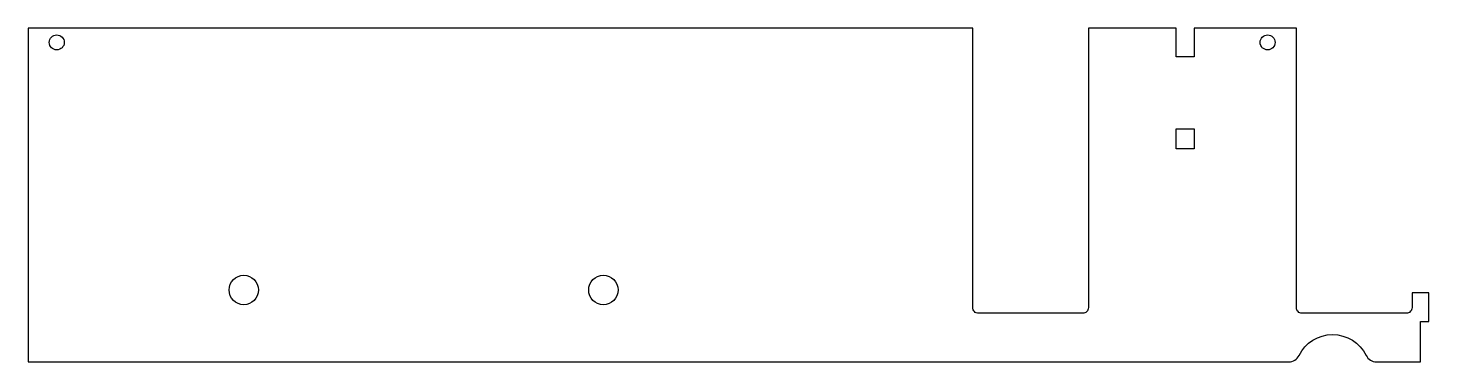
# Model space of a CAD drawing. Extents: x -242 to 245, y -24 to 92.
import ezdxf

# ---------------------------------------------------------------- set-up
doc = ezdxf.new("R2010")
doc.units = 0
doc.header["$MEASUREMENT"] = 0
doc.layers.get('0').update_dxf_attribs({"linetype": 'CONTINUOUS'})

msp = doc.modelspace()

# ---------------------------------------------------------------- linework, layer by layer
at = {"color": 7, "linetype": 'CONTINUOUS'}
msp.add_lwpolyline([(198.9, -5.1), (198.9, 92), (163.35, 92), (163.35, 82), (157.15, 82), (157.15, 92), (126.6, 92), (126.6, -5.1, -0.414214), (124.6, -7.1), (88.4, -7.1, -0.414214), (86.4, -5.1), (86.4, 92), (-242, 92), (-242, -24), (196.24, -24, 0.2859), (199.83, -21.76, -0.6227), (223.17, -21.76, 0.2859), (226.76, -24), (242, -24), (242, -10), (245, -10), (245, 0), (239.1, 0), (239.1, -5.1, -0.414214), (237.1, -7.1), (200.9, -7.1, -0.414214)], format="xyb", close=True, dxfattribs=at)
msp.add_lwpolyline([(163.35, 50), (157.15, 50), (157.15, 57), (163.35, 57)], close=True, dxfattribs=at)
for centre, radius in [((-232, 87), 2.6), ((188.9, 87), 2.6), ((-167, 1), 5.1), ((-42, 1), 5.1)]:
    msp.add_circle(centre, radius, dxfattribs=at)

doc.saveas('drawing.dxf')
